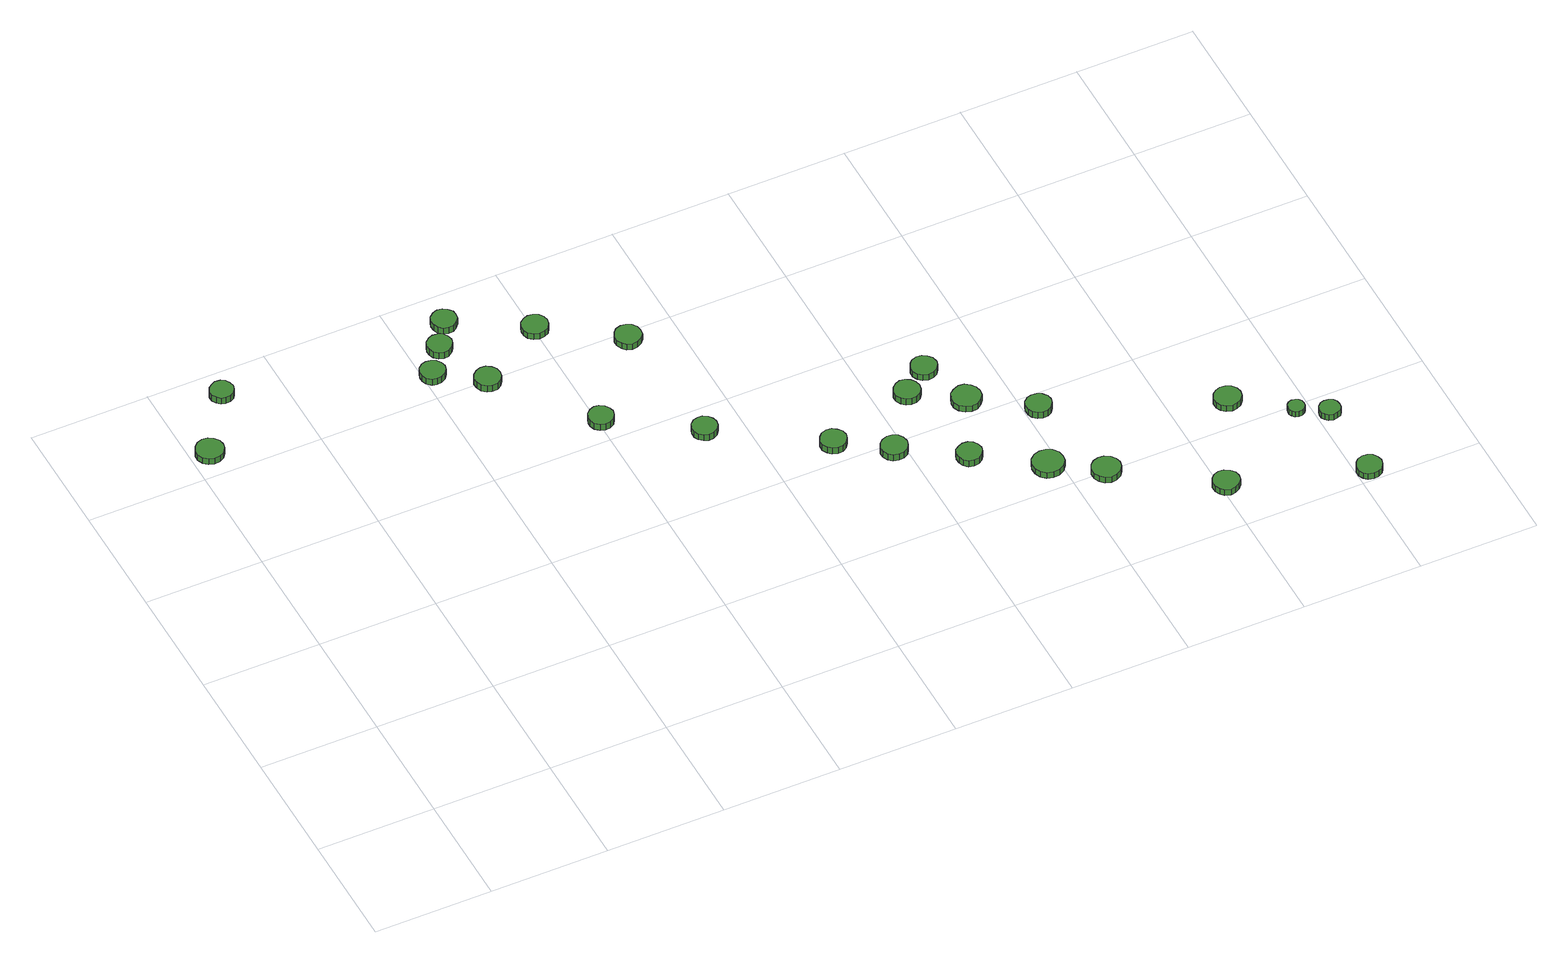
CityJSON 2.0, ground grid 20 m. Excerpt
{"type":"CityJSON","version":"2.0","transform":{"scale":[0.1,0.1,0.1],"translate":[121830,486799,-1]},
"CityObjects":{
"tree1":{"type":"SolitaryVegetationObject","attributes":{"function":"something"},"geometry":[{"type":"MultiSurface","lod":"1","boundaries":[[[0,1,2,3,4,5,6,7,8,9,10,11,12,13,14]],[[15,16,17,18,19,20,21,22,23,24,25,26,27,28,29]],[[0,29,28,1]],[[1,28,27,2]],[[2,27,26,3]],[[3,26,25,4]],[[4,25,24,5]],[[5,24,23,6]],[[6,23,22,7]],[[7,22,21,8]],[[8,21,20,9]],[[9,20,19,10]],[[10,19,18,11]],[[11,18,17,12]],[[12,17,16,13]],[[13,16,15,14]],[[14,15,29,0]]]}]},
"tree2":{"type":"SolitaryVegetationObject","attributes":{"function":"something"},"geometry":[{"type":"MultiSurface","lod":"1","boundaries":[[[30,31,32,33,34,35,36,37,38,39,40,41,42,43,44]],[[45,46,47,48,49,50,51,52,53,54,55,56,57,58,59]],[[30,59,58,31]],[[31,58,57,32]],[[32,57,56,33]],[[33,56,55,34]],[[34,55,54,35]],[[35,54,53,36]],[[36,53,52,37]],[[37,52,51,38]],[[38,51,50,39]],[[39,50,49,40]],[[40,49,48,41]],[[41,48,47,42]],[[42,47,46,43]],[[43,46,45,44]],[[44,45,59,30]]]}]},
"tree3":{"type":"SolitaryVegetationObject","attributes":{"function":"something"},"geometry":[{"type":"MultiSurface","lod":"1","boundaries":[[[60,61,62,63,64,65,66,67,68,69,70,71,72,73,74]],[[75,76,77,78,79,80,81,82,83,84,85,86,87,88,89]],[[60,89,88,61]],[[61,88,87,62]],[[62,87,86,63]],[[63,86,85,64]],[[64,85,84,65]],[[65,84,83,66]],[[66,83,82,67]],[[67,82,81,68]],[[68,81,80,69]],[[69,80,79,70]],[[70,79,78,71]],[[71,78,77,72]],[[72,77,76,73]],[[73,76,75,74]],[[74,75,89,60]]]}]},
"tree4":{"type":"SolitaryVegetationObject","attributes":{"function":"something"},"geometry":[{"type":"MultiSurface","lod":"1","boundaries":[[[90,91,92,93,94,95,96,97,98,99,100,101,102,103,104]],[[105,106,107,108,109,110,111,112,113,114,115,116,117,118,119]],[[90,119,118,91]],[[91,118,117,92]],[[92,117,116,93]],[[93,116,115,94]],[[94,115,114,95]],[[95,114,113,96]],[[96,113,112,97]],[[97,112,111,98]],[[98,111,110,99]],[[99,110,109,100]],[[100,109,108,101]],[[101,108,107,102]],[[102,107,106,103]],[[103,106,105,104]],[[104,105,119,90]]]}]},
"tree5":{"type":"SolitaryVegetationObject","attributes":{"function":"something"},"geometry":[{"type":"MultiSurface","lod":"1","boundaries":[[[120,121,122,123,124,125,126,127,128,129,130,131,132,133,134]],[[135,136,137,138,139,140,141,142,143,144,145,146,147,148,149]],[[120,149,148,121]],[[121,148,147,122]],[[122,147,146,123]],[[123,146,145,124]],[[124,145,144,125]],[[125,144,143,126]],[[126,143,142,127]],[[127,142,141,128]],[[128,141,140,129]],[[129,140,139,130]],[[130,139,138,131]],[[131,138,137,132]],[[132,137,136,133]],[[133,136,135,134]],[[134,135,149,120]]]}]},
"tree6":{"type":"SolitaryVegetationObject","attributes":{"function":"something"},"geometry":[{"type":"MultiSurface","lod":"1","boundaries":[[[150,151,152,153,154,155,156,157,158,159,160,161,162,163,164]],[[165,166,167,168,169,170,171,172,173,174,175,176,177,178,179]],[[150,179,178,151]],[[151,178,177,152]],[[152,177,176,153]],[[153,176,175,154]],[[154,175,174,155]],[[155,174,173,156]],[[156,173,172,157]],[[157,172,171,158]],[[158,171,170,159]],[[159,170,169,160]],[[160,169,168,161]],[[161,168,167,162]],[[162,167,166,163]],[[163,166,165,164]],[[164,165,179,150]]]}]},
"tree7":{"type":"SolitaryVegetationObject","attributes":{"function":"something"},"geometry":[{"type":"MultiSurface","lod":"1","boundaries":[[[180,181,182,183,184,185,186,187,188,189,190,191,192,193,194]],[[195,196,197,198,199,200,201,202,203,204,205,206,207,208,209]],[[180,209,208,181]],[[181,208,207,182]],[[182,207,206,183]],[[183,206,205,184]],[[184,205,204,185]],[[185,204,203,186]],[[186,203,202,187]],[[187,202,201,188]],[[188,201,200,189]],[[189,200,199,190]],[[190,199,198,191]],[[191,198,197,192]],[[192,197,196,193]],[[193,196,195,194]],[[194,195,209,180]]]}]},
"tree8":{"type":"SolitaryVegetationObject","attributes":{"function":"something"},"geometry":[{"type":"MultiSurface","lod":"1","boundaries":[[[210,211,212,213,214,215,216,217,218,219,220,221,222,223,224]],[[225,226,227,228,229,230,231,232,233,234,235,236,237,238,239]],[[210,239,238,211]],[[211,238,237,212]],[[212,237,236,213]],[[213,236,235,214]],[[214,235,234,215]],[[215,234,233,216]],[[216,233,232,217]],[[217,232,231,218]],[[218,231,230,219]],[[219,230,229,220]],[[220,229,228,221]],[[221,228,227,222]],[[222,227,226,223]],[[223,226,225,224]],[[224,225,239,210]]]}]},
"tree9":{"type":"SolitaryVegetationObject","attributes":{"function":"something"},"geometry":[{"type":"MultiSurface","lod":"1","boundaries":[[[240,241,242,243,244,245,246,247,248,249,250,251,252,253,254]],[[255,256,257,258,259,260,261,262,263,264,265,266,267,268,269]],[[240,269,268,241]],[[241,268,267,242]],[[242,267,266,243]],[[243,266,265,244]],[[244,265,264,245]],[[245,264,263,246]],[[246,263,262,247]],[[247,262,261,248]],[[248,261,260,249]],[[249,260,259,250]],[[250,259,258,251]],[[251,258,257,252]],[[252,257,256,253]],[[253,256,255,254]],[[254,255,269,240]]]}]},
"tree10":{"type":"SolitaryVegetationObject","attributes":{"function":"something"},"geometry":[{"type":"MultiSurface","lod":"1","boundaries":[[[270,271,272,273,274,275,276,277,278,279,280,281,282,283,284]],[[285,286,287,288,289,290,291,292,293,294,295,296,297,298,299]],[[270,299,298,271]],[[271,298,297,272]],[[272,297,296,273]],[[273,296,295,274]],[[274,295,294,275]],[[275,294,293,276]],[[276,293,292,277]],[[277,292,291,278]],[[278,291,290,279]],[[279,290,289,280]],[[280,289,288,281]],[[281,288,287,282]],[[282,287,286,283]],[[283,286,285,284]],[[284,285,299,270]]]}]},
"tree11":{"type":"SolitaryVegetationObject","attributes":{"function":"something"},"geometry":[{"type":"MultiSurface","lod":"1","boundaries":[[[300,301,302,303,304,305,306,307,308,309,310,311,312,313,314]],[[315,316,317,318,319,320,321,322,323,324,325,326,327,328,329]],[[300,329,328,301]],[[301,328,327,302]],[[302,327,326,303]],[[303,326,325,304]],[[304,325,324,305]],[[305,324,323,306]],[[306,323,322,307]],[[307,322,321,308]],[[308,321,320,309]],[[309,320,319,310]],[[310,319,318,311]],[[311,318,317,312]],[[312,317,316,313]],[[313,316,315,314]],[[314,315,329,300]]]}]},
"tree12":{"type":"SolitaryVegetationObject","attributes":{"function":"something"},"geometry":[{"type":"MultiSurface","lod":"1","boundaries":[[[330,331,332,333,334,335,336,337,338,339,340,341,342,343,344]],[[345,346,347,348,349,350,351,352,353,354,355,356,357,358,359]],[[330,359,358,331]],[[331,358,357,332]],[[332,357,356,333]],[[333,356,355,334]],[[334,355,354,335]],[[335,354,353,336]],[[336,353,352,337]],[[337,352,351,338]],[[338,351,350,339]],[[339,350,349,340]],[[340,349,348,341]],[[341,348,347,342]],[[342,347,346,343]],[[343,346,345,344]],[[344,345,359,330]]]}]},
"tree13":{"type":"SolitaryVegetationObject","attributes":{"function":"something"},"geometry":[{"type":"MultiSurface","lod":"1","boundaries":[[[360,361,362,363,364,365,366,367,368,369,370,371,372,373,374]],[[375,376,377,378,379,380,381,382,383,384,385,386,387,388,389]],[[360,389,388,361]],[[361,388,387,362]],[[362,387,386,363]],[[363,386,385,364]],[[364,385,384,365]],[[365,384,383,366]],[[366,383,382,367]],[[367,382,381,368]],[[368,381,380,369]],[[369,380,379,370]],[[370,379,378,371]],[[371,378,377,372]],[[372,377,376,373]],[[373,376,375,374]],[[374,375,389,360]]]}]},
"tree14":{"type":"SolitaryVegetationObject","attributes":{"function":"something"},"geometry":[{"type":"MultiSurface","lod":"1","boundaries":[[[390,391,392,393,394,395,396,397,398,399,400,401,402,403,404]],[[405,406,407,408,409,410,411,412,413,414,415,416,417,418,419]],[[390,419,418,391]],[[391,418,417,392]],[[392,417,416,393]],[[393,416,415,394]],[[394,415,414,395]],[[395,414,413,396]],[[396,413,412,397]],[[397,412,411,398]],[[398,411,410,399]],[[399,410,409,400]],[[400,409,408,401]],[[401,408,407,402]],[[402,407,406,403]],[[403,406,405,404]],[[404,405,419,390]]]}]},
"tree15":{"type":"SolitaryVegetationObject","attributes":{"function":"something"},"geometry":[{"type":"MultiSurface","lod":"1","boundaries":[[[420,421,422,423,424,425,426,427,428,429,430,431,432,433,434]],[[435,436,437,438,439,440,441,442,443,444,445,446,447,448,449]],[[420,449,448,421]],[[421,448,447,422]],[[422,447,446,423]],[[423,446,445,424]],[[424,445,444,425]],[[425,444,443,426]],[[426,443,442,427]],[[427,442,441,428]],[[428,441,440,429]],[[429,440,439,430]],[[430,439,438,431]],[[431,438,437,432]],[[432,437,436,433]],[[433,436,435,434]],[[434,435,449,420]]]}]},
"tree16":{"type":"SolitaryVegetationObject","attributes":{"function":"something"},"geometry":[{"type":"MultiSurface","lod":"1","boundaries":[[[450,451,452,453,454,455,456,457,458,459,460,461,462,463,464]],[[465,466,467,468,469,470,471,472,473,474,475,476,477,478,479]],[[450,479,478,451]],[[451,478,477,452]],[[452,477,476,453]],[[453,476,475,454]],[[454,475,474,455]],[[455,474,473,456]],[[456,473,472,457]],[[457,472,471,458]],[[458,471,470,459]],[[459,470,469,460]],[[460,469,468,461]],[[461,468,467,462]],[[462,467,466,463]],[[463,466,465,464]],[[464,465,479,450]]]}]},
"tree17":{"type":"SolitaryVegetationObject","attributes":{"function":"something"},"geometry":[{"type":"MultiSurface","lod":"1","boundaries":[[[480,481,482,483,484,485,486,487,488,489,490,491,492,493,494]],[[495,496,497,498,499,500,501,502,503,504,505,506,507,508,509]],[[480,509,508,481]],[[481,508,507,482]],[[482,507,506,483]],[[483,506,505,484]],[[484,505,504,485]],[[485,504,503,486]],[[486,503,502,487]],[[487,502,501,488]],[[488,501,500,489]],[[489,500,499,490]],[[490,499,498,491]],[[491,498,497,492]],[[492,497,496,493]],[[493,496,495,494]],[[494,495,509,480]]]}]},
"tree18":{"type":"SolitaryVegetationObject","attributes":{"function":"something"},"geometry":[{"type":"MultiSurface","lod":"1","boundaries":[[[510,511,512,513,514,515,516,517,518,519,520,521,522,523,524]],[[525,526,527,528,529,530,531,532,533,534,535,536,537,538,539]],[[510,539,538,511]],[[511,538,537,512]],[[512,537,536,513]],[[513,536,535,514]],[[514,535,534,515]],[[515,534,533,516]],[[516,533,532,517]],[[517,532,531,518]],[[518,531,530,519]],[[519,530,529,520]],[[520,529,528,521]],[[521,528,527,522]],[[522,527,526,523]],[[523,526,525,524]],[[524,525,539,510]]]}]},
"tree19":{"type":"SolitaryVegetationObject","attributes":{"function":"something"},"geometry":[{"type":"MultiSurface","lod":"1","boundaries":[[[540,541,542,543,544,545,546,547,548,549,550,551,552,553,554]],[[555,556,557,558,559,560,561,562,563,564,565,566,567,568,569]],[[540,569,568,541]],[[541,568,567,542]],[[542,567,566,543]],[[543,566,565,544]],[[544,565,564,545]],[[545,564,563,546]],[[546,563,562,547]],[[547,562,561,548]],[[548,561,560,549]],[[549,560,559,550]],[[550,559,558,551]],[[551,558,557,552]],[[552,557,556,553]],[[553,556,555,554]],[[554,555,569,540]]]}]},
"tree20":{"type":"SolitaryVegetationObject","attributes":{"function":"something"},"geometry":[{"type":"MultiSurface","lod":"1","boundaries":[[[570,571,572,573,574,575,576,577,578,579,580,581,582,583,584]],[[585,586,587,588,589,590,591,592,593,594,595,596,597,598,599]],[[570,599,598,571]],[[571,598,597,572]],[[572,597,596,573]],[[573,596,595,574]],[[574,595,594,575]],[[575,594,593,576]],[[576,593,592,577]],[[577,592,591,578]],[[578,591,590,579]],[[579,590,589,580]],[[580,589,588,581]],[[581,588,587,582]],[[582,587,586,583]],[[583,586,585,584]],[[584,585,599,570]]]}]},
"tree21":{"type":"SolitaryVegetationObject","attributes":{"function":"something"},"geometry":[{"type":"MultiSurface","lod":"1","boundaries":[[[600,601,602,603,604,605,606,607,608,609,610,611,612,613,614]],[[615,616,617,618,619,620,621,622,623,624,625,626,627,628,629]],[[600,629,628,601]],[[601,628,627,602]],[[602,627,626,603]],[[603,626,625,604]],[[604,625,624,605]],[[605,624,623,606]],[[606,623,622,607]],[[607,622,621,608]],[[608,621,620,609]],[[609,620,619,610]],[[610,619,618,611]],[[611,618,617,612]],[[612,617,616,613]],[[613,616,615,614]],[[614,615,629,600]]]}]},
"tree22":{"type":"SolitaryVegetationObject","attributes":{"function":"something"},"geometry":[{"type":"MultiSurface","lod":"1","boundaries":[[[630,631,632,633,634,635,636,637,638,639,640,641,642,643,644]],[[645,646,647,648,649,650,651,652,653,654,655,656,657,658,659]],[[630,659,658,631]],[[631,658,657,632]],[[632,657,656,633]],[[633,656,655,634]],[[634,655,654,635]],[[635,654,653,636]],[[636,653,652,637]],[[637,652,651,638]],[[638,651,650,639]],[[639,650,649,640]],[[640,649,648,641]],[[641,648,647,642]],[[642,647,646,643]],[[643,646,645,644]],[[644,645,659,630]]]}]},
"tree23":{"type":"SolitaryVegetationObject","attributes":{"function":"something"},"geometry":[{"type":"MultiSurface","lod":"1","boundaries":[[[660,661,662,663,664,665,666,667,668,669,670,671,672,673,674]],[[675,676,677,678,679,680,681,682,683,684,685,686,687,688,689]],[[660,689,688,661]],[[661,688,687,662]],[[662,687,686,663]],[[663,686,685,664]],[[664,685,684,665]],[[665,684,683,666]],[[666,683,682,667]],[[667,682,681,668]],[[668,681,680,669]],[[669,680,679,670]],[[670,679,678,671]],[[671,678,677,672]],[[672,677,676,673]],[[673,676,675,674]],[[674,675,689,660]]]}]},
"tree24":{"type":"SolitaryVegetationObject","attributes":{"function":"something"},"geometry":[{"type":"MultiSurface","lod":"1","boundaries":[[[690,691,692,693,694,695,696,697,698,699,700,701,702,703,704]],[[705,706,707,708,709,710,711,712,713,714,715,716,717,718,719]],[[690,719,718,691]],[[691,718,717,692]],[[692,717,716,693]],[[693,716,715,694]],[[694,715,714,695]],[[695,714,713,696]],[[696,713,712,697]],[[697,712,711,698]],[[698,711,710,699]],[[699,710,709,700]],[[700,709,708,701]],[[701,708,707,702]],[[702,707,706,703]],[[703,706,705,704]],[[704,705,719,690]]]}]}
},
"vertices":[
[54,845,20],[52,854,20],[46,862,20],[38,867,20],[28,868,20],[19,865,20],[12,858,20],[8,850,20],[8,840,20],[12,831,20],[19,825,20],[28,822,20],[38,823,20],[46,827,20],[52,835,20],[52,835,8],[46,827,8],[38,823,8],[28,822,8],[19,825,8],[12,831,8],[8,840,8],[8,850,8],[12,858,8],[19,865,8],[28,868,8],[38,867,8],[46,862,8],[52,854,8],[54,845,8],
[124,952,20],[122,960,20],[118,967,20],[111,971,20],[102,972,20],[95,969,20],[89,964,20],[85,956,20],[85,948,20],[89,941,20],[95,935,20],[102,933,20],[111,934,20],[118,938,20],[122,944,20],[122,944,7],[118,938,7],[111,934,7],[102,933,7],[95,935,7],[89,941,7],[85,948,7],[85,956,7],[89,964,7],[95,969,7],[102,972,7],[111,971,7],[118,967,7],[122,960,7],[124,952,7],
[436,845,21],[434,854,21],[429,861,21],[421,865,21],[413,866,21],[405,864,21],[398,858,21],[395,850,21],[395,841,21],[398,833,21],[405,827,21],[413,825,21],[421,826,21],[429,830,21],[434,837,21],[434,837,8],[429,830,8],[421,826,8],[413,825,8],[405,827,8],[398,833,8],[395,841,8],[395,850,8],[398,858,8],[405,864,8],[413,866,8],[421,865,8],[429,861,8],[434,854,8],[436,845,8],
[471,893,20],[469,902,20],[464,909,20],[456,913,20],[448,914,20],[440,911,20],[433,905,20],[430,897,20],[430,889,20],[433,881,20],[440,875,20],[448,872,20],[456,873,20],[464,878,20],[469,885,20],[469,885,7],[464,878,7],[456,873,7],[448,872,7],[440,875,7],[433,881,7],[430,889,7],[430,897,7],[433,905,7],[440,911,7],[448,914,7],[456,913,7],[464,909,7],[469,902,7],[471,893,7],
[507,796,20],[505,805,20],[500,812,20],[492,817,20],[483,818,20],[475,815,20],[468,809,20],[464,801,20],[464,792,20],[468,783,20],[475,777,20],[483,775,20],[492,775,20],[500,780,20],[505,787,20],[505,787,7],[500,780,7],[492,775,7],[483,775,7],[475,777,7],[468,783,7],[464,792,7],[464,801,7],[468,809,7],[475,815,7],[483,818,7],[492,817,7],[500,812,7],[505,805,7],[507,796,7],
[501,939,20],[500,947,20],[494,954,20],[487,959,20],[478,960,20],[470,957,20],[463,951,20],[460,943,20],[460,934,20],[463,926,20],[470,920,20],[478,918,20],[487,918,20],[494,923,20],[500,930,20],[500,930,7],[494,923,7],[487,918,7],[478,918,7],[470,920,7],[463,926,7],[460,934,7],[460,943,7],[463,951,7],[470,957,7],[478,960,7],[487,959,7],[494,954,7],[500,947,7],[501,939,7],
[626,644,19],[624,652,19],[619,659,19],[611,664,19],[603,665,19],[595,662,19],[588,656,19],[585,648,19],[585,640,19],[588,632,19],[595,626,19],[603,623,19],[611,624,19],[619,628,19],[624,635,19],[624,635,6],[619,628,6],[611,624,6],[603,623,6],[595,626,6],[588,632,6],[585,640,6],[585,648,6],[588,656,6],[595,662,6],[603,665,6],[611,664,6],[619,659,6],[624,652,6],[626,644,6],
[623,867,19],[621,875,19],[616,883,19],[608,887,19],[599,888,19],[590,885,19],[583,879,19],[580,871,19],[580,862,19],[583,854,19],[590,848,19],[599,845,19],[608,846,19],[616,850,19],[621,858,19],[621,858,7],[616,850,7],[608,846,7],[599,845,7],[590,848,7],[583,854,7],[580,862,7],[580,871,7],[583,879,7],[590,885,7],[599,888,7],[608,887,7],[616,883,7],[621,875,7],[623,867,7],
[759,552,20],[757,560,20],[752,567,20],[744,572,20],[736,572,20],[728,570,20],[721,564,20],[718,556,20],[718,547,20],[721,540,20],[728,534,20],[736,531,20],[744,532,20],[752,536,20],[757,543,20],[757,543,7],[752,536,7],[744,532,7],[736,531,7],[728,534,7],[721,540,7],[718,547,7],[718,556,7],[721,564,7],[728,570,7],[736,572,7],[744,572,7],[752,567,7],[757,560,7],[759,552,7],
[742,783,19],[741,792,19],[735,800,19],[727,804,19],[718,805,19],[709,802,19],[703,796,19],[699,788,19],[699,779,19],[703,770,19],[709,764,19],[718,761,19],[727,762,19],[735,767,19],[741,774,19],[741,774,7],[735,767,7],[727,762,7],[718,761,7],[709,764,7],[703,770,7],[699,779,7],[699,788,7],[703,796,7],[709,802,7],[718,805,7],[727,804,7],[735,800,7],[741,792,7],[742,783,7],
[926,438,20],[924,447,20],[918,454,20],[911,459,20],[902,460,20],[893,457,20],[887,451,20],[883,443,20],[883,434,20],[887,426,20],[893,420,20],[902,417,20],[911,418,20],[918,422,20],[924,430,20],[924,430,7],[918,422,7],[911,418,7],[902,417,7],[893,420,7],[887,426,7],[883,434,7],[883,443,7],[887,451,7],[893,457,7],[902,460,7],[911,459,7],[918,454,7],[924,447,7],[926,438,7],
[1004,384,20],[1002,393,20],[997,401,20],[989,405,20],[980,406,20],[971,403,20],[964,397,20],[960,389,20],[960,380,20],[964,371,20],[971,365,20],[980,363,20],[989,363,20],[997,368,20],[1002,375,20],[1002,375,7],[997,368,7],[989,363,7],[980,363,7],[971,365,7],[964,371,7],[960,380,7],[960,389,7],[964,397,7],[971,403,7],[980,406,7],[989,405,7],[997,401,7],[1002,393,7],[1004,384,7],
[1101,320,20],[1099,329,20],[1094,336,20],[1087,340,20],[1078,341,20],[1070,338,20],[1063,333,20],[1060,325,20],[1060,316,20],[1063,308,20],[1070,302,20],[1078,300,20],[1087,301,20],[1094,305,20],[1099,312,20],[1099,312,7],[1094,305,7],[1087,301,7],[1078,300,7],[1070,302,7],[1063,308,7],[1060,316,7],[1060,325,7],[1063,333,7],[1070,338,7],[1078,341,7],[1087,340,7],[1094,336,7],[1099,329,7],[1101,320,7],
[1075,484,20],[1073,493,20],[1068,500,20],[1060,505,20],[1051,506,20],[1043,503,20],[1036,497,20],[1032,489,20],[1032,480,20],[1036,471,20],[1043,465,20],[1051,463,20],[1060,463,20],[1068,468,20],[1073,475,20],[1073,475,7],[1068,468,7],[1060,463,7],[1051,463,7],[1043,465,7],[1036,471,7],[1032,480,7],[1032,489,7],[1036,497,7],[1043,503,7],[1051,506,7],[1060,505,7],[1068,500,7],[1073,493,7],[1075,484,7],
[1206,248,19],[1204,259,19],[1197,268,19],[1188,273,19],[1177,274,19],[1167,271,19],[1159,264,19],[1155,254,19],[1155,243,19],[1159,233,19],[1167,226,19],[1177,223,19],[1188,224,19],[1197,229,19],[1204,238,19],[1204,238,7],[1197,229,7],[1188,224,7],[1177,223,7],[1167,226,7],[1159,233,7],[1155,243,7],[1155,254,7],[1159,264,7],[1167,271,7],[1177,274,7],[1188,273,7],[1197,268,7],[1204,259,7],[1206,248,7],
[1122,520,19],[1120,529,19],[1114,536,19],[1107,541,19],[1098,542,19],[1089,539,19],[1083,533,19],[1079,525,19],[1079,516,19],[1083,508,19],[1089,502,19],[1098,499,19],[1107,500,19],[1114,504,19],[1120,512,19],[1120,512,7],[1114,504,7],[1107,500,7],[1098,499,7],[1089,502,7],[1083,508,7],[1079,516,7],[1079,525,7],[1083,533,7],[1089,539,7],[1098,542,7],[1107,541,7],[1114,536,7],[1120,529,7],[1122,520,7],
[1154,432,19],[1152,442,19],[1146,450,19],[1138,456,19],[1128,457,19],[1118,453,19],[1110,447,19],[1106,437,19],[1106,427,19],[1110,418,19],[1118,411,19],[1128,408,19],[1138,409,19],[1146,414,19],[1152,422,19],[1152,422,7],[1146,414,7],[1138,409,7],[1128,408,7],[1118,411,7],[1110,418,7],[1106,427,7],[1106,437,7],[1110,447,7],[1118,453,7],[1128,457,7],[1138,456,7],[1146,450,7],[1152,442,7],[1154,432,7],
[1279,198,19],[1277,207,19],[1271,215,19],[1262,220,19],[1253,221,19],[1243,218,19],[1236,212,19],[1232,203,19],[1232,193,19],[1236,184,19],[1243,177,19],[1253,174,19],[1262,175,19],[1271,180,19],[1277,188,19],[1277,188,7],[1271,180,7],[1262,175,7],[1253,174,7],[1243,177,7],[1236,184,7],[1232,193,7],[1232,203,7],[1236,212,7],[1243,218,7],[1253,221,7],[1262,220,7],[1271,215,7],[1277,207,7],[1279,198,7],
[1244,367,20],[1242,376,20],[1236,383,20],[1229,387,20],[1220,388,20],[1212,386,20],[1205,380,20],[1202,372,20],[1202,363,20],[1205,355,20],[1212,349,20],[1220,346,20],[1229,347,20],[1236,351,20],[1242,359,20],[1242,359,7],[1236,351,7],[1229,347,7],[1220,346,7],[1212,349,7],[1205,355,7],[1202,363,7],[1202,372,7],[1205,380,7],[1212,386,7],[1220,388,7],[1229,387,7],[1236,383,7],[1242,376,7],[1244,367,7],
[1431,90,19],[1429,99,19],[1423,106,19],[1415,111,19],[1406,112,19],[1397,109,19],[1391,103,19],[1387,95,19],[1387,85,19],[1391,77,19],[1397,71,19],[1406,68,19],[1415,69,19],[1423,74,19],[1429,81,19],[1429,81,7],[1423,74,7],[1415,69,7],[1406,68,7],[1397,71,7],[1391,77,7],[1387,85,7],[1387,95,7],[1391,103,7],[1397,109,7],[1406,112,7],[1415,111,7],[1423,106,7],[1429,99,7],[1431,90,7],
[1514,253,19],[1512,262,19],[1506,270,19],[1498,274,19],[1489,275,19],[1480,272,19],[1473,266,19],[1469,258,19],[1469,248,19],[1473,240,19],[1480,234,19],[1489,231,19],[1498,232,19],[1506,236,19],[1512,244,19],[1512,244,7],[1506,236,7],[1498,232,7],[1489,231,7],[1480,234,7],[1473,240,7],[1469,248,7],[1469,258,7],[1473,266,7],[1480,272,7],[1489,275,7],[1498,274,7],[1506,270,7],[1512,262,7],[1514,253,7],
[1643,23,19],[1641,32,19],[1636,39,19],[1628,43,19],[1620,44,19],[1611,41,19],[1605,35,19],[1601,27,19],[1601,18,19],[1605,10,19],[1611,4,19],[1620,2,19],[1628,3,19],[1636,7,19],[1641,14,19],[1641,14,7],[1636,7,7],[1628,3,7],[1620,2,7],[1611,4,7],[1605,10,7],[1601,18,7],[1601,27,7],[1605,35,7],[1611,41,7],[1620,44,7],[1628,43,7],[1636,39,7],[1641,32,7],[1643,23,7],
[1591,188,18],[1590,194,18],[1587,198,18],[1582,201,18],[1576,202,18],[1570,200,18],[1566,196,18],[1564,191,18],[1564,185,18],[1566,180,18],[1570,176,18],[1576,174,18],[1582,175,18],[1587,177,18],[1590,182,18],[1590,182,7],[1587,177,7],[1582,175,7],[1576,174,7],[1570,176,7],[1566,180,7],[1564,185,7],[1564,191,7],[1566,196,7],[1570,200,7],[1576,202,7],[1582,201,7],[1587,198,7],[1590,194,7],[1591,188,7],
[1639,161,19],[1638,168,19],[1634,174,19],[1627,177,19],[1620,178,19],[1613,176,19],[1608,171,19],[1605,164,19],[1605,157,19],[1608,151,19],[1613,146,19],[1620,144,19],[1627,145,19],[1634,148,19],[1638,154,19],[1638,154,7],[1634,148,7],[1627,145,7],[1620,144,7],[1613,146,7],[1608,151,7],[1605,157,7],[1605,164,7],[1608,171,7],[1613,176,7],[1620,178,7],[1627,177,7],[1634,174,7],[1638,168,7],[1639,161,7]
]}
